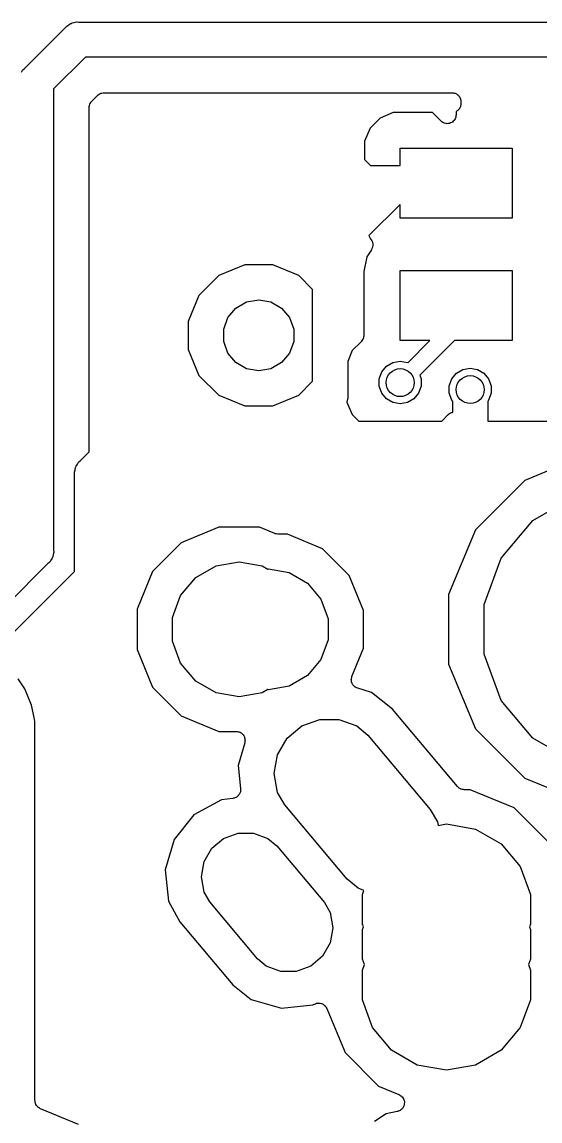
# Model space of a CAD drawing. Extents: x 61 to 194, y -153 to -61.
# Drawn here: x 80.4 to 87.8, y -84.15 to -68.45 of the extents above; entities that cross this region are included whole.
import ezdxf

# ---------------------------------------------------------------- set-up
doc = ezdxf.new("R2010")
doc.units = 0
doc.header["$MEASUREMENT"] = 0
doc.layers.add('BLACK', color=7, linetype='CONTINUOUS')

msp = doc.modelspace()

# ---------------------------------------------------------------- linework, layer by layer
at = {"layer": 'BLACK', "linetype": 'CONTINUOUS'}
for p, q in [((81.1035, -68.467), (81.1132, -68.4615)), ((81.1132, -68.4615), (81.1458, -68.4557)), ((81.1458, -68.4557), (81.1779, -68.4471)), ((81.1779, -68.4471), (81.2109, -68.45)), ((81.2109, -68.45), (92.3671, -68.45)), ((80.4309, -69.1155), (81.0155, -68.5309)), ((81.0155, -68.5309), (81.0368, -68.5055)), ((81.0368, -68.5055), (81.0655, -68.489)), ((81.0655, -68.489), (81.0927, -68.4699)), ((81.0927, -68.4699), (81.1035, -68.467)), ((81.3036, -68.95), (80.85, -69.4036)), ((91.7964, -68.95), (81.3036, -68.95)), ((80.389, -69.1655), (80.4055, -69.1368)), ((80.4055, -69.1368), (80.4309, -69.1155)), ((80.85, -69.4036), (80.85, -75.9891)), ((81.3952, -69.5768), (81.4768, -69.4952)), ((81.4768, -69.4952), (81.4814, -69.492)), ((81.4814, -69.492), (81.4849, -69.4877)), ((81.4849, -69.4877), (81.4993, -69.4794)), ((81.4993, -69.4794), (81.5129, -69.4699)), ((81.5129, -69.4699), (81.5183, -69.4685)), ((81.5183, -69.4685), (81.5231, -69.4657)), ((81.5231, -69.4657), (81.5395, -69.4628)), ((81.5395, -69.4628), (81.5555, -69.4585)), ((81.5555, -69.4585), (81.5611, -69.459)), ((81.5611, -69.459), (81.5666, -69.458)), ((81.5666, -69.458), (86.54, -69.458)), ((86.54, -69.458), (86.5509, -69.4599)), ((86.5509, -69.4599), (86.5621, -69.4599)), ((86.5621, -69.4599), (86.5725, -69.4637)), ((86.5725, -69.4637), (86.5834, -69.4657)), ((86.5834, -69.4657), (86.5931, -69.4712)), ((86.5931, -69.4712), (86.6035, -69.475)), ((86.6035, -69.475), (86.612, -69.4822)), ((86.612, -69.4822), (86.6216, -69.4877)), ((86.6216, -69.4877), (86.6288, -69.4962)), ((86.6288, -69.4962), (86.6373, -69.5034)), ((86.6373, -69.5034), (86.6428, -69.513)), ((86.6428, -69.513), (86.65, -69.5215)), ((86.65, -69.5215), (86.6538, -69.5319)), ((86.6538, -69.5319), (86.6593, -69.5416)), ((86.6593, -69.5416), (86.6613, -69.5525)), ((86.6613, -69.5525), (86.6651, -69.5629)), ((86.6651, -69.5629), (86.6651, -69.5741)), ((81.358, -69.6666), (81.359, -69.6611)), ((81.358, -74.5884), (81.358, -69.6666)), ((81.3585, -69.6555), (81.3628, -69.6395)), ((81.359, -69.6611), (81.3585, -69.6555)), ((81.3628, -69.6395), (81.3657, -69.6231)), ((81.3657, -69.6231), (81.3685, -69.6183)), ((81.3685, -69.6183), (81.3699, -69.6129)), ((81.3699, -69.6129), (81.3794, -69.5993)), ((81.3794, -69.5993), (81.3877, -69.5849)), ((81.3877, -69.5849), (81.392, -69.5814)), ((81.392, -69.5814), (81.3952, -69.5768)), ((86.612, -69.7178), (86.6035, -69.725)), ((86.6216, -69.7123), (86.612, -69.7178)), ((86.6288, -69.7038), (86.6216, -69.7123)), ((86.6373, -69.6966), (86.6288, -69.7038)), ((86.6428, -69.687), (86.6373, -69.6966)), ((86.65, -69.6785), (86.6428, -69.687)), ((86.6538, -69.6681), (86.65, -69.6785)), ((86.6593, -69.6584), (86.6538, -69.6681)), ((86.6613, -69.6475), (86.6593, -69.6584)), ((86.6651, -69.6371), (86.6613, -69.6475)), ((86.6651, -69.5741), (86.667, -69.585)), ((86.667, -69.615), (86.6651, -69.6259)), ((86.6651, -69.6259), (86.6651, -69.6371)), ((86.667, -69.585), (86.667, -69.615)), ((85.5122, -69.8193), (85.3693, -69.9622)), ((85.699, -69.742), (85.5122, -69.8193)), ((86.2616, -69.742), (85.699, -69.742)), ((86.3832, -69.8636), (86.2616, -69.742)), ((86.3968, -69.8731), (86.3832, -69.8636)), ((86.4095, -69.8837), (86.3968, -69.8731)), ((86.5458, -69.8778), (86.5408, -69.8801)), ((86.5576, -69.866), (86.5458, -69.8778)), ((86.5703, -69.8554), (86.5576, -69.866)), ((86.5731, -69.8505), (86.5703, -69.8554)), ((86.577, -69.8466), (86.5731, -69.8505)), ((86.584, -69.8315), (86.577, -69.8466)), ((86.5923, -69.8172), (86.584, -69.8315)), ((86.5933, -69.8117), (86.5923, -69.8172)), ((86.5957, -69.8066), (86.5933, -69.8117)), ((86.5971, -69.7901), (86.5957, -69.8066)), ((86.6, -69.7737), (86.5971, -69.7901)), ((86.6035, -69.725), (86.6, -69.7263)), ((86.6, -69.7263), (86.6, -69.7737)), ((85.3693, -69.9622), (85.292, -70.149)), ((86.4147, -69.8856), (86.4095, -69.8837)), ((86.4193, -69.8888), (86.4147, -69.8856)), ((86.4354, -69.8931), (86.4193, -69.8888)), ((86.4509, -69.8988), (86.4354, -69.8931)), ((86.4565, -69.8988), (86.4509, -69.8988)), ((86.4619, -69.9003), (86.4565, -69.8988)), ((86.4785, -69.8988), (86.4619, -69.9003)), ((86.4951, -69.8988), (86.4785, -69.8988)), ((86.5003, -69.8969), (86.4951, -69.8988)), ((86.5059, -69.8964), (86.5003, -69.8969)), ((86.5209, -69.8894), (86.5059, -69.8964)), ((86.5365, -69.8837), (86.5209, -69.8894)), ((86.5408, -69.8801), (86.5365, -69.8837)), ((85.292, -70.149), (85.292, -70.4116)), ((85.8, -70.496), (85.8, -70.25)), ((85.8, -70.25), (87.4, -70.25)), ((87.4, -70.25), (87.4, -71.25)), ((85.292, -70.4116), (85.3764, -70.496)), ((85.3764, -70.496), (85.8, -70.496)), ((85.8, -71.0536), (85.3537, -71.4999)), ((85.8, -71.25), (85.8, -71.0536)), ((87.4, -71.25), (85.8, -71.25)), ((85.3537, -71.4999), (85.3693, -71.5378)), ((85.3693, -71.5378), (85.3727, -71.5411)), ((85.3727, -71.5411), (85.3846, -71.5581)), ((85.3846, -71.5581), (85.3968, -71.5748)), ((85.3968, -71.5748), (85.3972, -71.5761)), ((85.3972, -71.5761), (85.398, -71.5773)), ((85.398, -71.5773), (85.4034, -71.5972)), ((85.4034, -71.5972), (85.4091, -71.6171)), ((85.3885, -71.7015), (85.3215, -71.8018)), ((85.3968, -71.6826), (85.3885, -71.7015)), ((85.4056, -71.6638), (85.3968, -71.6826)), ((85.4057, -71.6624), (85.4056, -71.6638)), ((85.4063, -71.6611), (85.4057, -71.6624)), ((85.4076, -71.6405), (85.4063, -71.6611)), ((85.4094, -71.6199), (85.4076, -71.6405)), ((85.4091, -71.6171), (85.4091, -71.6185)), ((85.4091, -71.6185), (85.4094, -71.6199)), ((83.5795, -71.917), (83.209, -72.0705)), ((83.9805, -71.917), (83.5795, -71.917)), ((84.351, -72.0705), (83.9805, -71.917)), ((85.3215, -71.8018), (85.2796, -72.0125)), ((83.209, -72.0705), (82.9255, -72.354)), ((84.55, -72.2695), (84.351, -72.0705)), ((85.2796, -72.0125), (85.2796, -72.9252)), ((85.8, -73), (85.8, -72)), ((85.8, -72), (87.4, -72)), ((87.4, -72), (87.4, -73)), ((82.9255, -72.354), (82.772, -72.7245)), ((84.55, -73.5805), (84.55, -72.2695)), ((83.3403, -72.6711), (83.4536, -72.5361)), ((83.4536, -72.5361), (83.6064, -72.4479)), ((83.6064, -72.4479), (83.78, -72.4173)), ((83.78, -72.4173), (83.9536, -72.4479)), ((83.9536, -72.4479), (84.1064, -72.5361)), ((84.1064, -72.5361), (84.2197, -72.6711)), ((83.28, -72.8368), (83.3403, -72.6711)), ((84.2197, -72.6711), (84.28, -72.8368)), ((82.772, -72.7245), (82.772, -73.1255)), ((83.28, -73.0132), (83.28, -72.8368)), ((84.28, -72.8368), (84.28, -73.0132)), ((83.3403, -73.1789), (83.28, -73.0132)), ((84.28, -73.0132), (84.2197, -73.1789)), ((85.2424, -73.015), (85.115, -73.1423)), ((85.2456, -73.0104), (85.2424, -73.015)), ((85.2498, -73.0068), (85.2456, -73.0104)), ((85.2581, -72.9924), (85.2498, -73.0068)), ((85.2677, -72.9788), (85.2581, -72.9924)), ((85.2691, -72.9734), (85.2677, -72.9788)), ((85.2719, -72.9686), (85.2691, -72.9734)), ((85.2748, -72.9522), (85.2719, -72.9686)), ((85.2791, -72.9362), (85.2748, -72.9522)), ((85.2796, -72.9252), (85.2786, -72.9307)), ((85.2786, -72.9307), (85.2791, -72.9362)), ((86.2232, -73), (85.8, -73)), ((85.9075, -73.3157), (86.2232, -73)), ((86.5768, -73), (86.0812, -73.4955)), ((87.4, -73), (86.5768, -73)), ((82.772, -73.1255), (82.9255, -73.496)), ((85.115, -73.1423), (85.05, -73.2993)), ((83.4536, -73.3139), (83.3403, -73.1789)), ((83.6064, -73.4021), (83.4536, -73.3139)), ((84.1064, -73.3139), (83.9536, -73.4021)), ((84.2197, -73.1789), (84.1064, -73.3139)), ((85.05, -73.2993), (85.05, -73.7891)), ((85.6042, -73.3666), (85.6958, -73.3137)), ((85.6958, -73.3137), (85.8, -73.2954)), ((85.8, -73.2954), (85.9042, -73.3137)), ((85.9042, -73.3137), (85.9075, -73.3157)), ((83.78, -73.4327), (83.6064, -73.4021)), ((83.9536, -73.4021), (83.78, -73.4327)), ((85.5, -73.5471), (85.5362, -73.4477)), ((85.5362, -73.4477), (85.6042, -73.3666)), ((86.5362, -73.5477), (86.6042, -73.4666)), ((86.6042, -73.4666), (86.6958, -73.4137)), ((86.6958, -73.4137), (86.8, -73.3954)), ((86.8, -73.3954), (86.9042, -73.4137)), ((86.9042, -73.4137), (86.9958, -73.4666)), ((86.9958, -73.4666), (87.0638, -73.5477)), ((82.9255, -73.496), (83.209, -73.7795)), ((84.351, -73.7795), (84.55, -73.5805)), ((85.5, -73.6529), (85.5, -73.5471)), ((86.0812, -73.4955), (86.1, -73.5471)), ((86.1, -73.5471), (86.1, -73.6529)), ((86.5, -73.6471), (86.5362, -73.5477)), ((86.5, -73.7529), (86.5, -73.6471)), ((87.0638, -73.5477), (87.1, -73.6471)), ((87.1, -73.6471), (87.1, -73.7529)), ((83.209, -73.7795), (83.5795, -73.933)), ((83.9805, -73.933), (84.351, -73.7795)), ((85.05, -73.7891), (85.0529, -73.8221)), ((85.5362, -73.7523), (85.5, -73.6529)), ((85.6042, -73.8334), (85.5362, -73.7523)), ((86.0638, -73.7523), (85.9958, -73.8334)), ((86.1, -73.6529), (86.0638, -73.7523)), ((86.5362, -73.8523), (86.5, -73.7529)), ((87.1, -73.7529), (87.0638, -73.8523)), ((83.5795, -73.933), (83.9805, -73.933)), ((85.0443, -73.8542), (85.0402, -73.8772)), ((85.0402, -73.8772), (85.115, -74.0577)), ((85.0529, -73.8221), (85.0443, -73.8542)), ((85.6958, -73.8863), (85.6042, -73.8334)), ((85.8, -73.9046), (85.6958, -73.8863)), ((85.9042, -73.8863), (85.8, -73.9046)), ((85.9958, -73.8334), (85.9042, -73.8863)), ((86.55, -73.8688), (86.5362, -73.8523)), ((86.55, -74.0243), (86.55, -73.8688)), ((87.0638, -73.8523), (87.05, -73.8688)), ((87.05, -73.8688), (87.05, -74.15)), ((85.115, -74.0577), (85.2073, -74.15)), ((86.3927, -74.15), (86.4854, -74.0573)), ((86.4854, -74.0573), (86.4889, -74.0548)), ((86.4889, -74.0548), (86.4915, -74.0516)), ((86.4915, -74.0516), (86.5068, -74.0423)), ((86.5068, -74.0423), (86.5216, -74.032)), ((86.5216, -74.032), (86.5256, -74.0309)), ((86.5256, -74.0309), (86.5292, -74.0287)), ((86.5292, -74.0287), (86.5468, -74.0252)), ((86.5468, -74.0252), (86.55, -74.0243)), ((85.2073, -74.15), (86.3927, -74.15)), ((87.05, -74.15), (91.2841, -74.15)), ((81.2309, -74.7155), (81.358, -74.5884)), ((81.189, -74.7655), (81.2055, -74.7368)), ((81.2055, -74.7368), (81.2309, -74.7155)), ((88.2348, -74.7273), (87.5793, -74.9988)), ((81.1471, -74.8779), (81.1557, -74.8458)), ((81.15, -74.9109), (81.1471, -74.8779)), ((81.1557, -74.8458), (81.1615, -74.8132)), ((81.1615, -74.8132), (81.167, -74.8035)), ((81.167, -74.8035), (81.1699, -74.7927)), ((81.1699, -74.7927), (81.189, -74.7655)), ((81.15, -76.2964), (81.15, -74.9109)), ((87.5793, -74.9988), (86.8738, -75.7043)), ((87.6946, -75.5693), (88.3054, -75.2166)), ((83.21, -75.667), (82.6741, -75.889)), ((83.79, -75.667), (83.21, -75.667)), ((84.0081, -75.7573), (83.79, -75.667)), ((87.2412, -76.1096), (87.6946, -75.5693)), ((84.0108, -75.7579), (84.0081, -75.7573)), ((84.0133, -75.7593), (84.0108, -75.7579)), ((84.0323, -75.7627), (84.0133, -75.7593)), ((84.0512, -75.7669), (84.0323, -75.7627)), ((84.0539, -75.7665), (84.0512, -75.7669)), ((84.0567, -75.767), (84.0539, -75.7665)), ((84.1901, -75.767), (84.0567, -75.767)), ((84.6892, -75.9737), (84.1901, -75.767)), ((86.8738, -75.7043), (86.492, -76.6261)), ((80.85, -75.9891), (80.8529, -76.0221)), ((82.6741, -75.889), (82.264, -76.2991)), ((85.0713, -76.3558), (84.6892, -75.9737)), ((80.811, -76.1345), (80.7945, -76.1632)), ((80.8301, -76.1073), (80.811, -76.1345)), ((80.833, -76.0965), (80.8301, -76.1073)), ((80.8385, -76.0868), (80.833, -76.0965)), ((80.8443, -76.0542), (80.8385, -76.0868)), ((80.8529, -76.0221), (80.8443, -76.0542)), ((83.1701, -76.2185), (83.5, -76.1603)), ((83.5, -76.1603), (83.8299, -76.2185)), ((87, -76.7723), (87.2412, -76.1096)), ((80.7691, -76.1845), (80.1845, -76.7691)), ((80.2964, -77.15), (81.15, -76.2964)), ((80.7945, -76.1632), (80.7691, -76.1845)), ((82.264, -76.2991), (82.042, -76.835)), ((82.8799, -76.386), (83.1701, -76.2185)), ((83.8299, -76.2185), (83.9085, -76.2639)), ((83.9085, -76.2639), (83.92, -76.2619)), ((83.92, -76.2619), (84.2152, -76.3139)), ((84.2152, -76.3139), (84.4748, -76.4638)), ((82.6646, -76.6427), (82.8799, -76.386)), ((84.4748, -76.4638), (84.6675, -76.6934)), ((85.278, -76.8549), (85.0713, -76.3558)), ((86.492, -76.6261), (86.492, -77.6239)), ((82.55, -76.9575), (82.6646, -76.6427)), ((84.6675, -76.6934), (84.77, -76.9751)), ((87, -77.4777), (87, -76.7723)), ((82.042, -76.835), (82.042, -77.415)), ((85.278, -77.3951), (85.278, -76.8549)), ((82.55, -77.2925), (82.55, -76.9575)), ((84.77, -76.9751), (84.77, -77.2749)), ((82.042, -77.415), (82.264, -77.9509)), ((82.6646, -77.6073), (82.55, -77.2925)), ((84.77, -77.2749), (84.6675, -77.5566)), ((85.1114, -77.7973), (85.278, -77.3951)), ((84.6675, -77.5566), (84.4748, -77.7862)), ((87.2412, -78.1404), (87, -77.4777)), ((82.8799, -77.864), (82.6646, -77.6073)), ((86.492, -77.6239), (86.8738, -78.5457)), ((80.4397, -77.9744), (80.3452, -77.8329)), ((83.1701, -78.0315), (82.8799, -77.864)), ((84.4748, -77.7862), (84.2152, -77.9361)), ((85.1019, -77.8404), (85.1028, -77.8363)), ((85.1042, -77.8582), (85.1019, -77.8404)), ((85.1025, -77.8321), (85.1075, -77.8149)), ((85.1028, -77.8363), (85.1025, -77.8321)), ((85.1054, -77.8761), (85.1042, -77.8582)), ((85.1071, -77.88), (85.1054, -77.8761)), ((85.1076, -77.8841), (85.1071, -77.88)), ((85.1075, -77.8149), (85.1114, -77.7973)), ((85.1159, -77.9), (85.1076, -77.8841)), ((80.5362, -78.2072), (80.4397, -77.9744)), ((82.264, -77.9509), (82.6741, -78.361)), ((83.5, -78.0897), (83.1701, -78.0315)), ((83.8299, -78.0315), (83.5, -78.0897)), ((83.9085, -77.9861), (83.8299, -78.0315)), ((83.92, -77.9881), (83.9085, -77.9861)), ((84.2152, -77.9361), (83.92, -77.9881)), ((85.1231, -77.9165), (85.1159, -77.9)), ((85.126, -77.9195), (85.1231, -77.9165)), ((85.128, -77.9232), (85.126, -77.9195)), ((85.1412, -77.9354), (85.128, -77.9232)), ((85.1536, -77.9484), (85.1412, -77.9354)), ((85.1574, -77.9502), (85.1536, -77.9484)), ((85.1605, -77.953), (85.1574, -77.9502)), ((85.1771, -77.9599), (85.1605, -77.953)), ((85.1932, -77.9679), (85.1771, -77.9599)), ((85.3923, -78.0259), (85.1932, -77.9679)), ((85.6899, -78.2647), (85.3923, -78.0259)), ((87.6946, -78.6807), (87.2412, -78.1404)), ((80.5718, -78.3863), (80.5362, -78.2072)), ((86.6187, -79.3716), (85.6899, -78.2647)), ((80.583, -78.4426), (80.5718, -78.3863)), ((80.5718, -78.3863), (80.5718, -78.3863)), ((80.583, -83.8579), (80.583, -78.4426)), ((82.6741, -78.361), (83.21, -78.583)), ((84.1854, -78.6804), (84.3948, -78.5047)), ((84.3948, -78.5047), (84.6516, -78.4112)), ((84.6516, -78.4112), (84.9249, -78.4112)), ((84.9249, -78.4112), (85.1817, -78.5047)), ((85.1817, -78.5047), (85.3384, -78.6361)), ((83.21, -78.583), (83.4584, -78.583)), ((83.4584, -78.583), (83.4653, -78.5842)), ((83.4653, -78.5842), (83.4722, -78.5838)), ((83.4722, -78.5838), (83.4868, -78.588)), ((83.4868, -78.588), (83.5018, -78.5907)), ((83.5018, -78.5907), (83.5079, -78.5941)), ((83.5079, -78.5941), (83.5146, -78.5961)), ((83.5146, -78.5961), (83.5268, -78.6051)), ((83.5268, -78.6051), (83.54, -78.6127)), ((83.54, -78.6127), (83.5445, -78.6181)), ((83.5445, -78.6181), (83.5501, -78.6222)), ((83.5501, -78.6222), (83.5586, -78.6348)), ((83.5586, -78.6348), (83.5684, -78.6465)), ((83.5684, -78.6465), (83.5708, -78.6531)), ((83.5708, -78.6531), (83.5746, -78.6589)), ((83.5746, -78.6589), (83.5783, -78.6736)), ((85.3384, -78.6361), (86.229, -79.6976)), ((86.8738, -78.5457), (87.5793, -79.2512)), ((83.5803, -78.7455), (83.4851, -79.0722)), ((83.5783, -78.6736), (83.5835, -78.6879)), ((83.5811, -78.7386), (83.5803, -78.7455)), ((83.5835, -78.7321), (83.5811, -78.7386)), ((83.5835, -78.6879), (83.5835, -78.6949)), ((83.5835, -78.6949), (83.5851, -78.7017)), ((83.5851, -78.7017), (83.5835, -78.7168)), ((83.5835, -78.7168), (83.5835, -78.7321)), ((84.0488, -78.9171), (84.1854, -78.6804)), ((88.3054, -79.0334), (87.6946, -78.6807)), ((84.0013, -79.1862), (84.0488, -78.9171)), ((83.4851, -79.0722), (83.5212, -79.4016)), ((84.0488, -79.4554), (84.0013, -79.1862)), ((87.5793, -79.2512), (88.5011, -79.633)), ((83.5138, -79.4558), (83.5112, -79.4666)), ((83.5183, -79.4457), (83.5138, -79.4558)), ((83.519, -79.4346), (83.5183, -79.4457)), ((83.5217, -79.4238), (83.519, -79.4346)), ((83.5212, -79.4016), (83.5205, -79.4127)), ((83.5205, -79.4127), (83.5217, -79.4238)), ((84.151, -79.6324), (84.0488, -79.4554)), ((86.6272, -79.3788), (86.6187, -79.3716)), ((86.6343, -79.3873), (86.6272, -79.3788)), ((86.6439, -79.3928), (86.6343, -79.3873)), ((86.6525, -79.4), (86.6439, -79.3928)), ((86.6629, -79.4038), (86.6525, -79.4)), ((86.6725, -79.4093), (86.6629, -79.4038)), ((86.6835, -79.4113), (86.6725, -79.4093)), ((86.6939, -79.4151), (86.6835, -79.4113)), ((86.705, -79.4151), (86.6939, -79.4151)), ((86.716, -79.417), (86.705, -79.4151)), ((86.7997, -79.417), (86.716, -79.417)), ((87.4275, -79.677), (86.7997, -79.417)), ((83.2473, -79.5594), (82.8521, -79.7762)), ((83.4088, -79.5417), (83.2473, -79.5594)), ((83.4194, -79.5386), (83.4088, -79.5417)), ((83.4305, -79.5374), (83.4194, -79.5386)), ((83.4404, -79.5325), (83.4305, -79.5374)), ((83.4511, -79.5294), (83.4404, -79.5325)), ((83.4601, -79.5228), (83.4511, -79.5294)), ((83.47, -79.5179), (83.4601, -79.5228)), ((83.4777, -79.5099), (83.47, -79.5179)), ((83.4867, -79.5033), (83.4777, -79.5099)), ((83.4928, -79.4941), (83.4867, -79.5033)), ((83.5005, -79.486), (83.4928, -79.4941)), ((83.505, -79.4759), (83.5005, -79.486)), ((83.5112, -79.4666), (83.505, -79.4759)), ((85.0416, -80.6939), (84.151, -79.6324)), ((86.229, -79.6976), (86.3312, -79.8746)), ((87.908, -80.1575), (87.4275, -79.677)), ((82.8521, -79.7762), (82.57, -80.1277)), ((86.3312, -79.8746), (86.3406, -79.9275)), ((86.3406, -79.9275), (86.46, -79.9065)), ((86.46, -79.9065), (86.8768, -79.98)), ((83.2774, -80.1115), (83.4845, -80.0361)), ((83.4845, -80.0361), (83.7049, -80.0361)), ((83.7049, -80.0361), (83.912, -80.1115)), ((86.8768, -79.98), (87.2432, -80.1916)), ((82.57, -80.1277), (82.4439, -80.5604)), ((83.1085, -80.2532), (83.2774, -80.1115)), ((83.912, -80.1115), (84.0383, -80.2175)), ((84.0383, -80.2175), (84.7192, -81.029)), ((87.2432, -80.1916), (87.5153, -80.5157)), ((82.9983, -80.4441), (83.1085, -80.2532)), ((82.96, -80.6611), (82.9983, -80.4441)), ((87.5153, -80.5157), (87.66, -80.9134)), ((82.4439, -80.5604), (82.4929, -81.0085)), ((82.9983, -80.8782), (82.96, -80.6611)), ((85.1983, -80.8253), (85.0416, -80.6939)), ((85.2811, -80.8554), (85.1983, -80.8253)), ((85.26, -80.9134), (85.2811, -80.8554)), ((82.4929, -81.0085), (82.655, -81.3039)), ((83.0808, -81.021), (82.9983, -80.8782)), ((83.7617, -81.8325), (83.0808, -81.021)), ((84.7192, -81.029), (84.8017, -81.1718)), ((85.26, -81.3366), (85.26, -80.9134)), ((87.66, -80.9134), (87.66, -81.3366)), ((84.8017, -81.1718), (84.84, -81.3889)), ((82.655, -81.3039), (83.4091, -82.2026)), ((85.274, -81.375), (85.26, -81.3366)), ((87.66, -81.3366), (87.646, -81.375)), ((84.84, -81.3889), (84.8017, -81.6059)), ((85.26, -81.4134), (85.274, -81.375)), ((85.26, -81.8366), (85.26, -81.4134)), ((87.646, -81.375), (87.66, -81.4134)), ((87.66, -81.4134), (87.66, -81.8366)), ((84.8017, -81.6059), (84.6915, -81.7968)), ((84.6915, -81.7968), (84.5226, -81.9385)), ((83.888, -81.9385), (83.7617, -81.8325)), ((84.0951, -82.0139), (83.888, -81.9385)), ((84.5226, -81.9385), (84.3155, -82.0139)), ((85.2885, -81.915), (85.26, -81.8366)), ((85.26, -81.9934), (85.2885, -81.915)), ((87.66, -81.8366), (87.6315, -81.915)), ((87.6315, -81.915), (87.66, -81.9934)), ((84.3155, -82.0139), (84.0951, -82.0139)), ((85.26, -82.4166), (85.26, -81.9934)), ((87.66, -81.9934), (87.66, -82.4166)), ((83.4091, -82.2026), (83.6719, -82.4135)), ((83.6719, -82.4135), (84.1046, -82.5397)), ((85.4047, -82.8143), (85.26, -82.4166)), ((87.66, -82.4166), (87.5153, -82.8143)), ((84.1046, -82.5397), (84.5527, -82.4906)), ((84.5527, -82.4906), (84.5726, -82.4797)), ((84.5726, -82.4797), (84.5896, -82.4739)), ((84.5896, -82.4739), (84.6062, -82.467)), ((84.6062, -82.467), (84.6104, -82.4668)), ((84.6104, -82.4668), (84.6144, -82.4655)), ((84.6144, -82.4655), (84.6323, -82.4659)), ((84.6323, -82.4659), (84.6503, -82.4651)), ((84.6503, -82.4651), (84.6543, -82.4664)), ((84.6543, -82.4664), (84.6585, -82.4665)), ((84.6585, -82.4665), (84.6752, -82.473)), ((84.6752, -82.473), (84.6923, -82.4784)), ((84.6923, -82.4784), (84.6957, -82.4809)), ((84.6957, -82.4809), (84.6996, -82.4824)), ((84.6996, -82.4824), (84.7131, -82.4943)), ((84.7131, -82.4943), (84.7273, -82.5052)), ((84.7273, -82.5052), (84.7296, -82.5088)), ((84.7296, -82.5088), (84.7327, -82.5115)), ((84.7327, -82.5115), (84.7414, -82.5273)), ((84.7414, -82.5273), (84.751, -82.5424)), ((84.751, -82.5424), (85.012, -83.1725)), ((85.6768, -83.1384), (85.4047, -82.8143)), ((87.5153, -82.8143), (87.2432, -83.1384)), ((85.012, -83.1725), (85.4925, -83.653)), ((86.0432, -83.35), (85.6768, -83.1384)), ((87.2432, -83.1384), (86.8768, -83.35)), ((86.46, -83.4235), (86.0432, -83.35)), ((86.8768, -83.35), (86.46, -83.4235)), ((85.4925, -83.653), (85.783, -83.7733)), ((85.783, -83.7733), (85.7888, -83.777)), ((85.7888, -83.777), (85.7954, -83.7793)), ((85.7954, -83.7793), (85.8073, -83.7888)), ((85.8073, -83.7888), (85.8202, -83.797)), ((85.8202, -83.797), (85.8244, -83.8025)), ((85.8244, -83.8025), (85.8298, -83.8069)), ((85.8298, -83.8069), (85.8377, -83.8199)), ((85.8377, -83.8199), (85.847, -83.832)), ((85.847, -83.832), (85.8491, -83.8386)), ((85.8491, -83.8386), (85.8527, -83.8446)), ((85.8527, -83.8446), (85.8557, -83.8595)), ((80.5845, -83.8661), (80.583, -83.8579)), ((80.5841, -83.8745), (80.5845, -83.8661)), ((80.5883, -83.8877), (80.5841, -83.8745)), ((80.5907, -83.9013), (80.5883, -83.8877)), ((80.5948, -83.9086), (80.5907, -83.9013)), ((80.5973, -83.9165), (80.5948, -83.9086)), ((80.6058, -83.9275), (80.5973, -83.9165)), ((80.6127, -83.9395), (80.6058, -83.9275)), ((80.6191, -83.9449), (80.6127, -83.9395)), ((80.6242, -83.9515), (80.6191, -83.9449)), ((80.6359, -83.959), (80.6242, -83.9515)), ((80.6465, -83.9679), (80.6359, -83.959)), ((80.6543, -83.9707), (80.6465, -83.9679)), ((80.6614, -83.9752), (80.6543, -83.9707)), ((81.2039, -84.1999), (80.6614, -83.9752)), ((85.7725, -84.0117), (85.7656, -84.0127)), ((85.7861, -84.0047), (85.7725, -84.0117)), ((85.8002, -83.9992), (85.7861, -84.0047)), ((85.8055, -83.9946), (85.8002, -83.9992)), ((85.8117, -83.9914), (85.8055, -83.9946)), ((85.822, -83.9801), (85.8117, -83.9914)), ((85.8334, -83.9701), (85.822, -83.9801)), ((85.8368, -83.964), (85.8334, -83.9701)), ((85.8415, -83.9589), (85.8368, -83.964)), ((85.8473, -83.9448), (85.8415, -83.9589)), ((85.8546, -83.9314), (85.8473, -83.9448)), ((85.8557, -83.9245), (85.8546, -83.9314)), ((85.8557, -83.8595), (85.8603, -83.874)), ((85.8583, -83.9181), (85.8557, -83.9245)), ((85.859, -83.9029), (85.8583, -83.9181)), ((85.8613, -83.8878), (85.859, -83.9029)), ((85.8603, -83.874), (85.86, -83.881)), ((85.86, -83.881), (85.8613, -83.8878)), ((85.6018, -84.0465), (85.4338, -84.1588)), ((85.7591, -84.0152), (85.6018, -84.0465)), ((85.7656, -84.0127), (85.7591, -84.0152))]:
    msp.add_line(p, q, dxfattribs=at)
at = {"layer": 'BLACK'}
for centre in [(85.8, -73.6), (86.8, -73.7)]:
    msp.add_circle(centre, 0.2, dxfattribs=at)

doc.saveas('drawing.dxf')
